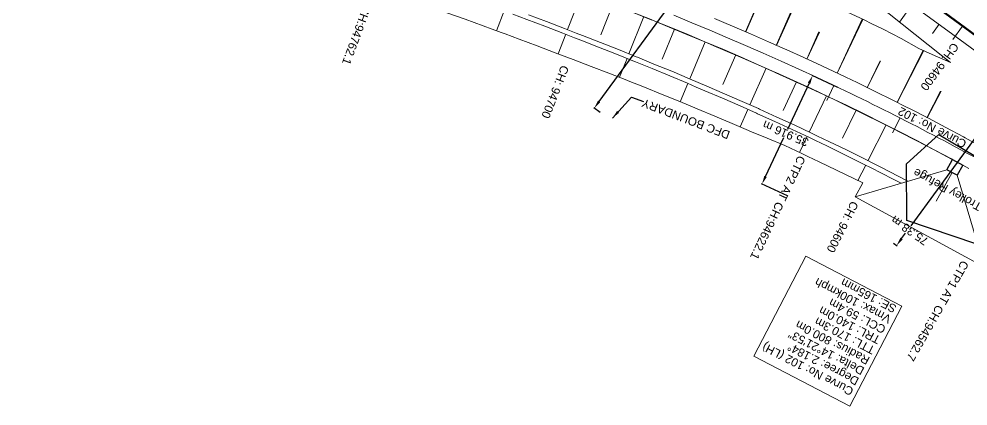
# Model space of a CAD drawing. Header units: metres. Extents: x 644418 to 1306172, y 3366650 to 6747308.
# Drawn here: x 656106.2 to 656391.2, y 3371110.5 to 3371226.7 of the extents above; entities that cross this region are included whole.
import ezdxf

# ---------------------------------------------------------------- set-up
doc = ezdxf.new("R2010")
doc.units = ezdxf.units.M
doc.header["$MEASUREMENT"] = 0
doc.linetypes.add('CENTER', pattern=[2, 1.25, -0.25, 0.25, -0.25])
doc.layers.get('Defpoints').update_dxf_attribs({"lineweight": 0})
for name, color, linetype, lineweight in [('BOUNDARY DIMENTION', 10, 'Continuous', 0), ('Cardinal_Leader', 10, 'Continuous', 0), ('PROP-DFC Connecting line', 1, 'Continuous', 0), ('Proposed Chainage', 10, 'Continuous', 0), ('Proposed Chainages Connecting line', 10, 'Continuous', 0), ('Proposed Curve_Details', 10, 'Continuous', 0), ('PROPOSED DFCC TOE LINE', 239, 'Continuous', 0), ('PROPOSED DFCC TOE LINE - Connecting line', 239, 'Continuous', 0), ('PROPOSED DFCC TOE SLOPES', 239, 'Continuous', 0), ('PROPOSED DFCC TOE SLOPES - Connecting line', 239, 'Continuous', 0), ('PROPOSED DFCC TRACK', 1, 'Continuous', 0), ('Proposed TPTC Chainages', 1, 'Continuous', 0)]:
    doc.layers.add(name, color=color, linetype=linetype, lineweight=lineweight)
for name, color, linetype in [('C-ROAD-CNTR-N', 92, 'Continuous'), ('DFCC Boundary', 6, 'CENTER'), ('POND_TOP', 5, 'Continuous'), ('PROPOSED DFCC FORMATION LINE', 187, 'Continuous'), ('PROPOSED FORMATION LINE - Connecting line', 187, 'Continuous'), ('Trolley Refuse', 10, 'Continuous')]:
    doc.layers.add(name, color=color, linetype=linetype)
doc.styles.get("Standard").update_dxf_attribs({"font": 'arial.ttf'})
doc.styles.add('Style-Arial', font='arial.ttf')
doc.dimstyles.new('DIM', dxfattribs={"dimtxt": 2.5, "dimasz": 2.5, "dimexe": 0.18, "dimexo": 0.0625, "dimgap": 0.09, "dimtad": 0, "dimtih": 1, "dimtoh": 1, "dimdec": 3, "dimzin": 0, "dimdsep": 46, "dimtxsty": 'Standard', "dimcen": 0.09, "dimadec": 0, "dimazin": 0, "dimtfac": 1, "dimtdec": 3, "dimtofl": 0, "dimtmove": 0, "dimatfit": 3, "dimfxl": 1, "dimtolj": 1, "dimtzin": 0, "dimarcsym": 0})
doc.dimstyles.new('ISO-25', dxfattribs={"dimtxt": 2.5, "dimasz": 2.5, "dimexe": 1.25, "dimexo": 0.625, "dimtad": 1, "dimtxsty": 'Standard', "dimcen": 2.5, "dimadec": 0, "dimazin": 0, "dimtfac": 1, "dimtmove": 0, "dimatfit": 3, "dimfxl": 1, "dimarcsym": 0})

# ---------------------------------------------------------------- blocks, each defined once
blk = doc.blocks.new('*D1643')
at = {"layer": 'BOUNDARY DIMENTION', "color": 0, "lineweight": -2, "transparency": 16777216}
for p, q in [((656352.12, 3371206.16), (656344.35, 3371209.79)), ((656343.45, 3371207.45), (656336.98, 3371193.56)), ((656330.38, 3371179.43), (656335.82, 3371191.08)), ((656336.93, 3371173.61), (656329.16, 3371177.24))]:
    blk.add_line(p, q, dxfattribs=at)
at = {"layer": 'BOUNDARY DIMENTION', "color": 0, "transparency": 16777216}
for points in [[(656343.08, 3371207.62), (656343.83, 3371207.27), (656344.51, 3371209.71)], [(656330, 3371179.61), (656330.76, 3371179.26), (656329.32, 3371177.17)]]:
    blk.add_solid(points, dxfattribs=at)
at = {"layer": 'Defpoints', "color": 0, "transparency": 16777216}
for p in [(656344.51, 3371209.71), (656352.18, 3371206.13), (656336.99, 3371173.59)]:
    blk.add_point(p, dxfattribs=at)
at = {"layer": 'BOUNDARY DIMENTION', "color": 0, "transparency": 16777216, "insert": (656336.4, 3371192.32), "char_height": 2.5, "attachment_point": 5, "rotation": 157}
blk.add_mtext('\\A1;35.916 m', dxfattribs=at)
blk = doc.blocks.new('*D1861')
at = {"layer": 'Defpoints', "color": 0, "linetype": 'Continuous', "ltscale": 0.5, "transparency": 16777216}
for p in [(656413.21, 3371220.36), (656414.2, 3371219.64), (656368.78, 3371159.47)]:
    blk.add_point(p, dxfattribs=at)
at = {"layer": 'DFCC Boundary', "color": 0, "linetype": 'Continuous', "lineweight": -2, "ltscale": 0.5, "transparency": 16777216}
for p, q in [((656413.26, 3371220.32), (656414.34, 3371219.53)), ((656412.72, 3371217.62), (656374.03, 3371164.6)), ((656371.24, 3371160.77), (656372.42, 3371162.39)), ((656368.83, 3371159.43), (656369.91, 3371158.64))]:
    blk.add_line(p, q, dxfattribs=at)
at = {"layer": 'DFCC Boundary', "color": 0, "linetype": 'Continuous', "ltscale": 0.5, "transparency": 16777216}
for points in [[(656412.39, 3371217.87), (656413.06, 3371217.38), (656414.2, 3371219.64)], [(656370.9, 3371161.01), (656371.57, 3371160.52), (656369.76, 3371158.75)]]:
    blk.add_solid(points, dxfattribs=at)
at = {"layer": 'DFCC Boundary', "color": 0, "linetype": 'Continuous', "ltscale": 0.5, "transparency": 16777216, "insert": (656373.67, 3371163.19), "char_height": 2.5, "attachment_point": 5, "rotation": 145}
blk.add_mtext('\\A1;75.38 m', dxfattribs=at)
blk = doc.blocks.new('*D1862')
at = {"layer": 'Defpoints', "color": 0, "linetype": 'Continuous', "ltscale": 0.5, "transparency": 16777216}
for p in [(656335.53, 3371277.14), (656337.35, 3371275.81), (656280.73, 3371198.58)]:
    blk.add_point(p, dxfattribs=at)
at = {"layer": 'DFCC Boundary', "color": 0, "linetype": 'Continuous', "lineweight": -2, "ltscale": 0.5, "transparency": 16777216}
for p, q in [((656337.3, 3371275.85), (656335.38, 3371277.25)), ((656334.05, 3371275.13), (656306.95, 3371238.16)), ((656280.39, 3371201.93), (656305.33, 3371235.95)), ((656280.68, 3371198.62), (656278.76, 3371200.02))]:
    blk.add_line(p, q, dxfattribs=at)
at = {"layer": 'DFCC Boundary', "color": 0, "linetype": 'Continuous', "ltscale": 0.5, "transparency": 16777216}
for points in [[(656333.72, 3371275.37), (656334.39, 3371274.88), (656335.53, 3371277.14)], [(656280.05, 3371202.18), (656280.72, 3371201.68), (656278.91, 3371199.91)]]:
    blk.add_solid(points, dxfattribs=at)
at = {"layer": 'DFCC Boundary', "color": 0, "linetype": 'Continuous', "ltscale": 0.5, "transparency": 16777216, "insert": (656306.14, 3371237.05), "char_height": 2.5, "attachment_point": 5, "rotation": 145}
blk.add_mtext('\\A1;95.76 m', dxfattribs=at)

msp = doc.modelspace()

# ---------------------------------------------------------------- linework, layer by layer
at = {"layer": 'C-ROAD-CNTR-N', "color": 4, "linetype": 'Continuous', "lineweight": 50, "flags": 128}
msp.add_lwpolyline([(656405.7445, 3371212.7239), (655825.4894, 3371638.4289)], dxfattribs=at)
at = {"layer": 'Cardinal_Leader', "linetype": 'Continuous', "lineweight": 0, "flags": 128}
msp.add_lwpolyline([(656350.9141, 3371206.7344), (656348.7747, 3371202.2152)], dxfattribs=at)
at = {"layer": 'POND_TOP', "linetype": 'Continuous'}
msp.add_polyline3d([(656372.741, 3371183.233, 266.178), (656382.381, 3371191.981, 265.069), (656462.447, 3371144.429, 266.818), (656449.5901, 3371124.5045, 267.173), (656421.337, 3371149.834, 267.135), (656372.812, 3371166.171, 266.713)], close=True, dxfattribs=at)
at = {"layer": 'PROP-DFC Connecting line', "color": 12, "linetype": 'Continuous', "lineweight": 0, "flags": 128}
msp.add_lwpolyline([(656405.7445, 3371212.7239), (655825.4894, 3371638.4289), (655819.4419, 3371642.8649), (655813.3924, 3371647.2981), (655807.3387, 3371651.7256), (655801.2788, 3371656.1446), (655795.2106, 3371660.5522), (655789.1321, 3371664.9455), (655783.0412, 3371669.3217), (655776.936, 3371673.678, 0.00817715), (655723.0076, 3371710.6991), (655716.7483, 3371714.8309), (655710.4755, 3371718.9421), (655704.1912, 3371723.0357), (655697.8973, 3371727.1145), (655691.5957, 3371731.1815), (655685.2885, 3371735.2396), (655678.9774, 3371739.2918), (655672.6644, 3371743.3411), (655540.8889, 3371827.8498)], format="xyb", dxfattribs=at)
at = {"layer": 'Proposed Chainage', "linetype": 'Continuous', "lineweight": 0, "flags": 128}
msp.add_lwpolyline([(656368.503, 3371192.5399), (656370.7664, 3371196.9982)], dxfattribs=at)
at = {"layer": 'Proposed Chainages Connecting line', "lineweight": 0, "flags": 128}
msp.add_lwpolyline([(656386.5957, 3371220.5711), (656389.5533, 3371224.6025)], dxfattribs=at)
at = {"layer": 'Proposed Curve_Details'}
msp.add_lwpolyline([(656371.2904, 3371140.51), (656355.6889, 3371110.4885), (656326.8687, 3371125.4657), (656342.4702, 3371155.4872)], close=True, dxfattribs=at)
at = {"layer": 'PROPOSED DFCC FORMATION LINE', "lineweight": 0, "flags": 128}
for points in [[(656391.4081, 3371181.8066), (656386.6804, 3371184.3781), (656386.2139, 3371184.6296), (656380.999, 3371187.4139), (656375.7635, 3371190.1594), (656370.5077, 3371192.866), (656369.0462, 3371193.6099), (656365.232, 3371195.5334), (656359.9367, 3371198.1616), (656354.622, 3371200.7505), (656351.1868, 3371202.3979), (656349.2882, 3371203.2998), (656344.0314, 3371205.7652), (656338.7566, 3371208.1942), (656333.4645, 3371210.5882), (656333.1119, 3371210.7463), (656328.1562, 3371212.9488), (656322.8324, 3371215.2772), (656317.4942, 3371217.5751), (656314.8462, 3371218.702), (656312.1424, 3371219.844), (656306.7777, 3371222.0854), (656301.401, 3371224.3009), (656296.4247, 3371226.3256), (656296.0131, 3371226.492), (656290.6147, 3371228.6603)], [(656391.4321, 3371181.8505), (656386.7041, 3371184.4222), (656386.2377, 3371184.6736), (656381.0224, 3371187.4581), (656375.7865, 3371190.2038), (656370.5305, 3371192.9105), (656369.0688, 3371193.6545), (656365.2544, 3371195.5781), (656359.9588, 3371198.2065), (656354.6437, 3371200.7955), (656351.2083, 3371202.443), (656349.3096, 3371203.345), (656344.0525, 3371205.8105), (656338.7773, 3371208.2397), (656333.485, 3371210.6339), (656333.1323, 3371210.7919), (656328.1763, 3371212.9945), (656322.8523, 3371215.3231), (656317.5139, 3371217.6211), (656314.8657, 3371218.748), (656312.1618, 3371219.8901), (656306.7968, 3371222.1316), (656301.4199, 3371224.3471), (656296.4435, 3371226.3719), (656296.0318, 3371226.5383), (656290.6333, 3371228.7068)], [(656395.062, 3371188.4707), (656390.2891, 3371191.0667), (656389.8183, 3371191.3205), (656384.5535, 3371194.1314), (656379.268, 3371196.9031), (656373.9621, 3371199.6355), (656372.4866, 3371200.3865), (656368.6361, 3371202.3285), (656363.2902, 3371204.9818), (656357.9247, 3371207.5953), (656354.4568, 3371209.2585), (656352.54, 3371210.1689), (656347.2341, 3371212.6574), (656341.9119, 3371215.1082), (656336.5744, 3371217.5228), (656336.2188, 3371217.6822), (656331.2226, 3371219.9027), (656325.8573, 3371222.2493), (656320.4796, 3371224.5643), (656317.8127, 3371225.6991), (656315.0902, 3371226.849)]]:
    msp.add_lwpolyline(points, dxfattribs=at)
at = {"layer": 'PROPOSED DFCC TOE LINE', "lineweight": 0, "flags": 128}
for points in [[(656396.0884, 3371152.183), (656357.2832, 3371173.2898), (656359.5606, 3371177.4768), (656356.8608, 3371178.8231), (656351.6714, 3371181.3523), (656346.4584, 3371183.8319), (656343.0894, 3371185.4092), (656341.241, 3371186.3011), (656336.129, 3371188.759), (656330.8891, 3371190.955), (656325.6064, 3371193.0662), (656325.2584, 3371193.2144), (656320.3703, 3371195.2922), (656315.1254, 3371197.5132), (656309.862, 3371199.7068), (656307.2517, 3371200.7887), (656304.5872, 3371201.8903), (656299.3072, 3371204.0785), (656294.0157, 3371206.2571), (656289.0891, 3371208.1903), (656288.6813, 3371208.349), (656283.3314, 3371210.4197), (656277.9668, 3371212.4716), (656272.5909, 3371214.5131), (656270.6945, 3371215.2294), (656267.2071, 3371216.553), (656261.8269, 3371218.6219), (656256.4245, 3371220.653), (656252.1919, 3371222.2151), (656251.0024, 3371222.6525), (656245.5693, 3371224.6425), (656240.1257, 3371226.6248), (656234.6683, 3371228.5907)], [(656371.0877, 3371177.3677), (656369.5382, 3371178.1803), (656364.3555, 3371180.8493), (656362.9448, 3371181.5673), (656359.1916, 3371183.4601), (656353.9798, 3371186.0469), (656348.7472, 3371188.5957), (656345.3717, 3371190.2145), (656343.5257, 3371191.0914), (656338.3418, 3371193.5226), (656333.151, 3371195.9129), (656327.9215, 3371198.2787), (656327.6097, 3371198.4184), (656322.7099, 3371200.596), (656317.4587, 3371202.8928), (656312.1823, 3371205.1641), (656309.5768, 3371206.2728), (656306.9138, 3371207.3976), (656301.6039, 3371209.6161), (656296.2855, 3371211.8076), (656291.3508, 3371213.8153), (656290.9671, 3371213.9705), (656285.6079, 3371216.1231), (656280.2481, 3371218.2512), (656274.8689, 3371220.364), (656272.9836, 3371221.0994), (656269.4944, 3371222.4539), (656264.0948, 3371224.5346), (656258.6865, 3371226.6015), (656254.4559, 3371228.2075)], [(656373.1537, 3371177.9781), (656370.2299, 3371179.5113), (656365.0391, 3371182.1845), (656363.6227, 3371182.9054), (656359.8627, 3371184.8016), (656354.6417, 3371187.393), (656349.3999, 3371189.9462), (656346.0178, 3371191.5682), (656344.166, 3371192.4478), (656338.974, 3371194.8829), (656333.7739, 3371197.2775), (656328.5374, 3371199.6464), (656328.2211, 3371199.7882), (656323.315, 3371201.9686), (656318.0557, 3371204.2688), (656312.7725, 3371206.5431), (656310.1623, 3371207.6539), (656307.4947, 3371208.7806), (656302.1787, 3371211.0016), (656296.8539, 3371213.1957), (656291.9146, 3371215.2054), (656291.5278, 3371215.3618), (656286.1642, 3371217.5161), (656280.799, 3371219.6463), (656275.4156, 3371221.7608), (656273.5276, 3371222.4972), (656270.0355, 3371223.8529), (656264.6322, 3371225.9351), (656259.2204, 3371228.0032)], [(656354.7541, 3371228.8405), (656360.1854, 3371226.3189), (656362.1398, 3371225.3779), (656365.6769, 3371223.6613), (656371.1014, 3371220.8678), (656376.435, 3371217.8963), (656380.4283, 3371216.0292), (656381.9874, 3371215.3626), (656385.9289, 3371213.6132)]]:
    msp.add_lwpolyline(points, dxfattribs=at)
at = {"layer": 'PROPOSED DFCC TOE LINE - Connecting line', "lineweight": 0, "flags": 128}
msp.add_lwpolyline([(656385.9289, 3371213.6132), (656383.1268, 3371215.8429), (656367.4568, 3371228.2946), (656351.2323, 3371239.9905), (656334.421, 3371250.8866), (656327.3395, 3371255.7738), (656325.1914, 3371252.8458), (656309.4689, 3371264.3806), (656311.3779, 3371266.9828), (656307.6129, 3371269.692), (656301.7252, 3371273.9419), (656291.5869, 3371281.6585), (656285.8265, 3371286.0818), (656269.488, 3371297.6223), (656253.5315, 3371309.6835), (656237.9333, 3371322.2331), (656221.8582, 3371334.1326), (656206.1378, 3371346.5155), (656196.3859, 3371356.1194)], dxfattribs=at)
at = {"layer": 'PROPOSED DFCC TOE SLOPES', "linetype": 'Continuous', "lineweight": 0, "flags": 128}
for points in [[(656275.2621, 3371234.7501), (656270.9057, 3371223.5151)], [(656333.5818, 3371218.7995), (656341.0163, 3371235.7679)], [(656333.6178, 3371218.7835), (656341.2235, 3371235.6577)], [(656284.5549, 3371231.1173), (656280.926, 3371221.9216)], [(656324.3894, 3371222.8268), (656328.1634, 3371231.6706)], [(656324.4224, 3371222.8126), (656328.2787, 3371231.614)], [(656251.8229, 3371229.2016), (656249.5503, 3371223.1844)], [(656293.8217, 3371227.4261), (656289.3236, 3371216.2471)], [(656351.8424, 3371210.4409), (656359.3938, 3371226.6864)], [(656351.8854, 3371210.4207), (656359.6431, 3371226.5707)], [(656303.0601, 3371223.6713), (656299.3451, 3371214.6318)], [(656342.7345, 3371214.6744), (656346.4109, 3371222.8309)], [(656342.7742, 3371214.6561), (656346.5454, 3371222.769)], [(656270.3634, 3371222.1166), (656268.0779, 3371216.2225)], [(656312.2646, 3371219.8467), (656307.5879, 3371208.7412)], [(656369.9012, 3371201.6345), (656377.667, 3371217.3203)], [(656369.9436, 3371201.6131), (656377.9111, 3371217.2062)], [(656288.7636, 3371214.8555), (656286.4873, 3371209.1982)], [(656321.4291, 3371215.9357), (656317.5728, 3371207.0181)], [(656360.8993, 3371206.0908), (656364.7562, 3371214.12)], [(656360.9394, 3371206.0712), (656364.8903, 3371214.0515)], [(656330.5539, 3371211.9378), (656325.6602, 3371200.9263)], [(656307.0057, 3371207.3588), (656304.6856, 3371201.8496)], [(656339.6327, 3371207.8458), (656335.6853, 3371199.2225)], [(656378.8484, 3371197.063), (656382.9495, 3371205.0892)], [(656348.6594, 3371203.6499), (656343.5109, 3371192.7551)], [(656378.8917, 3371197.0407), (656383.1007, 3371205.0206)], [(656325.051, 3371199.5556), (656322.7137, 3371194.2961)], [(656357.6318, 3371199.34), (656353.5103, 3371190.889)], [(656366.5522, 3371194.9236), (656361.1375, 3371184.1587)], [(656342.87, 3371191.3989), (656340.6053, 3371186.6067)], [(656360.4635, 3371182.8187), (656358.1343, 3371178.188)], [(656357.2832, 3371173.2898), (656384.8657, 3371181.4379)], [(656386.4271, 3371180.6455), (656381.6649, 3371172.0003)], [(656387.9403, 3371179.7655), (656396.0884, 3371152.183)]]:
    msp.add_lwpolyline(points, dxfattribs=at)
at = {"layer": 'PROPOSED DFCC TOE SLOPES - Connecting line', "linetype": 'Continuous', "lineweight": 0, "flags": 128}
for points in [[(656374.4469, 3371231.0344), (656370.6029, 3371225.7947)], [(656382.5098, 3371225.1191), (656380.4738, 3371222.344)]]:
    msp.add_lwpolyline(points, dxfattribs=at)
at = {"layer": 'PROPOSED DFCC TRACK', "color": 12, "flags": 128}
msp.add_lwpolyline([(656403.609, 3371179.35, 0.01856443), (656350.9141, 3371206.7344), (656345.6327, 3371209.2113), (656340.3342, 3371211.6512), (656335.0194, 3371214.0556), (656329.6893, 3371216.4257), (656324.3449, 3371218.7633), (656318.9869, 3371221.0697), (656313.6162, 3371223.3465), (656308.2338, 3371225.5953), (656302.8404, 3371227.8177)], format="xyb", dxfattribs=at)
at = {"layer": 'PROPOSED FORMATION LINE - Connecting line', "lineweight": 0, "flags": 128}
for points in [[(656388.8996, 3371220.3692), (656387.3055, 3371221.5387), (656371.1798, 3371233.3693), (656355.0542, 3371245.1999), (656338.9285, 3371257.0305), (656322.8029, 3371268.8611), (656312.5317, 3371276.3966), (656306.6772, 3371280.6917), (656296.4061, 3371288.2272), (656290.5516, 3371292.5223), (656274.4259, 3371304.3529), (656258.3003, 3371316.1835), (656242.1746, 3371328.0142), (656226.049, 3371339.8448), (656209.9233, 3371351.6754), (656193.7977, 3371363.506), (656177.672, 3371375.3366), (656161.5464, 3371387.1672), (656145.4207, 3371398.9978), (656129.2951, 3371410.8284), (656113.1694, 3371422.659), (656097.0438, 3371434.4896)], [(656403.4607, 3371209.7484), (656387.3351, 3371221.579), (656371.2094, 3371233.4096), (656355.0838, 3371245.2402), (656338.9581, 3371257.0708), (656322.8325, 3371268.9014), (656312.5613, 3371276.4369), (656306.7068, 3371280.732), (656296.4356, 3371288.2675), (656290.5812, 3371292.5626), (656274.4555, 3371304.3932), (656258.3299, 3371316.2239), (656242.2042, 3371328.0545), (656226.0785, 3371339.8851), (656209.9529, 3371351.7157), (656193.8272, 3371363.5463), (656177.7016, 3371375.3769), (656161.5759, 3371387.2075), (656145.4503, 3371399.0381), (656129.3246, 3371410.8687), (656113.199, 3371422.6993), (656097.0733, 3371434.53)]]:
    msp.add_lwpolyline(points, dxfattribs=at)
at = {"layer": 'Trolley Refuse'}
msp.add_lwpolyline([(656386.538, 3371184.5125), (656389.6127, 3371182.8401), (656387.9403, 3371179.7655), (656384.8657, 3371181.4379)], close=True, dxfattribs=at)

# ---------------------------------------------------------------- texts
at = {"layer": 'DFCC Boundary', "linetype": 'Continuous', "ltscale": 5}
msp.add_text('DFC BOUNDARY', height=2.5, rotation=159.16356, dxfattribs=at).set_placement((656319.9246, 3371192.8869))
at = {"layer": 'Proposed Chainage', "lineweight": 0, "char_height": 2.5, "attachment_point": 4, "line_spacing_factor": 0.6, "style": 'Style-Arial'}
for s, insert, rotation in [('CH: 94700', (656270.2107, 3371212.6053), 248.723388), ('CH: 94600', (656357.2659, 3371171.7264), 243.083529)]:
    msp.add_mtext(s, dxfattribs=dict(at, insert=insert, rotation=rotation))
at = {"layer": 'Proposed Chainages Connecting line', "lineweight": 0, "insert": (656387.5979, 3371219.1095), "char_height": 2.5, "attachment_point": 4, "rotation": 233.734306, "line_spacing_factor": 0.6, "style": 'Style-Arial'}
msp.add_mtext('CH: 94600', dxfattribs=at)
at = {"layer": 'Proposed Curve_Details', "insert": (656369.9977, 3371140.5595), "char_height": 2.5, "attachment_point": 7, "rotation": 152.540098, "line_spacing_factor": 0.84, "style": 'Style-Arial'}
msp.add_mtext('Curve No: 102 (LH)\\PDegree: 2.184%%D\\PDelta: 14%%D21\'53"\\PRadius: 800.0m\\PTTL: 170.3m\\PTRL: 140.0m\\PCCL: 59.4m\\PVmax: 100kmph\\PSE: 165mm', dxfattribs=at)
at = {"layer": 'Proposed TPTC Chainages', "lineweight": 0, "char_height": 2.5, "attachment_point": 4, "line_spacing_factor": 0.6, "style": 'Style-Arial'}
for s, insert, rotation in [('TTP2 AT CH:94762.1', (656215.9243, 3371244.5983), 249.722402), ('CTP2 AT CH:94622.1', (656341.3132, 3371185.4095), 244.667181), ('CTP1 AT CH:94562.7', (656390.4284, 3371153.8329), 240.413015)]:
    msp.add_mtext(s, dxfattribs=dict(at, insert=insert, rotation=rotation))
at = {"layer": 'Trolley Refuse', "style": 'Style-Arial'}
for s, rotation, p in [('Curve No: 102', 152.540098, (656390.9916, 3371190.0021)), ('Trolley Refuge', 151.514348, (656395.5554, 3371171.1472))]:
    msp.add_text(s, height=2.5, rotation=rotation, dxfattribs=at).set_placement(p)

# ---------------------------------------------------------------- dimensions: what is measured, and where the dimension line sits
at = {"layer": 'BOUNDARY DIMENTION'}
dim = msp.add_linear_dim(base=(656344.5123, 3371209.7123), p1=(656336.9887, 3371173.5883), p2=(656352.1783, 3371206.1345), angle=64.981074, dimstyle='DIM', override={"dimpost": ' m'}, dxfattribs=at)
dim.commit()
dim.dimension.update_dxf_attribs({"geometry": '*D1643', "text_midpoint": (656336.3969, 3371192.3238), "dimtype": 129, "text_rotation": 157})
at = {"layer": 'DFCC Boundary', "linetype": 'Continuous', "ltscale": 0.5}
for base, p1, p2, angle, override, picture, middle in [((656335.5302, 3371277.1419), (656280.7288, 3371198.5806), (656337.3488, 3371275.8086), 53.752812, {"dimdec": 2, "dimpost": ' m'}, '*D1862', (656306.1402, 3371237.0549)), ((656414.1958, 3371219.6404), (656368.7794, 3371159.4659), (656413.2107, 3371220.3592), 53.883307, {"dimdec": 2, "dimpost": ' m', "dimtmove": 2}, '*D1861', (656373.6672, 3371163.1855))]:
    dim = msp.add_linear_dim(base=base, p1=p1, p2=p2, angle=angle, dimstyle='DIM', override=override, dxfattribs=at)
    dim.commit()
    dim.dimension.update_dxf_attribs({"geometry": picture, "text_midpoint": middle, "dimtype": 129, "text_rotation": 145})

# ---------------------------------------------------------------- leaders
at = {"layer": 'DFCC Boundary', "linetype": 'Continuous', "lineweight": 0, "ltscale": 5}
msp.add_leader([(656284.3851, 3371196.9564), (656290.1195, 3371203.2357), (656293.6694, 3371201.9589)], dimstyle='ISO-25', override={"dimtxt": 0.5, "dimtad": 0}, dxfattribs=at)

doc.saveas('drawing.dxf')
